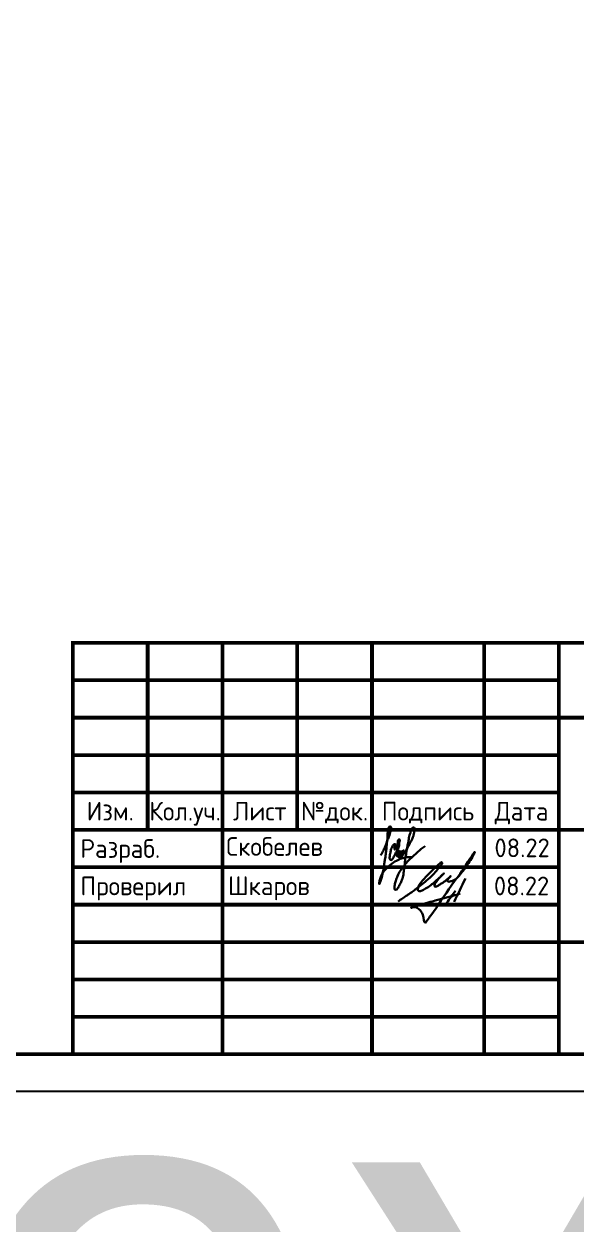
# Model space of a CAD drawing. Header units: metres. Extents: x 1981 to 7362, y 1229 to 3678.
# Drawn here: x 3684.3 to 3758.2, y 2326.5 to 2487 of the extents above; entities that cross this region are included whole.
import ezdxf
from ezdxf.enums import TextEntityAlignment as Align

# ---------------------------------------------------------------- set-up
doc = ezdxf.new("R2018")
doc.units = ezdxf.units.M
doc.layers.add('M-EQPM', color=50, linetype='Continuous', lineweight=18)
doc.layers.add('Основной', color=255, linetype='Continuous', lineweight=50)
doc.layers.add('Форматы', color=7, linetype='Continuous')
doc.styles.add('GOST-2.304_Type-B', font='GOST Common.ttf')
doc.styles.get("Standard").update_dxf_attribs({"font": 'GOST Common.ttf'})

# ---------------------------------------------------------------- blocks, each defined once
blk = doc.blocks.new('*U143')
at = {"style": 'GOST-2.304_Type-B'}
blk.add_attdef('РАЗРАБОТАЛ', text='', height=2.5, dxfattribs=at).set_placement((250.5, -264.22), align=Align.MIDDLE_LEFT)
at = {"style": 'GOST-2.304_Type-B', "flags": 8}
for tag, height, p in [('ДАТА', 2.5, (290.07, -264.4)), ('ЛИСТ', 3, (386.39, -271.92)), ('ЛИСТОВ', 3, (403.89, -271.92)), ('ФОРМАТ', 3, (380.97, -294.75))]:
    blk.add_attdef(tag, text='', height=height, dxfattribs=at).set_placement(p, align=Align.MIDDLE_CENTER)
at = {"style": 'GOST-2.304_Type-B'}
blk.add_attdef('ПРОВЕРИЛ', (250.75, -270.73), '', height=2.5, dxfattribs=at)
at = {"lineweight": 30, "flags": 104}
for tag, p in [('ТЕПЛОВЫЕ_СЕТИ', (330, -269.5)), ('ИМЯ_ЧЕРТЕЖА', (330, -284.5))]:
    blk.add_attdef(tag, text='', height=3, dxfattribs=at).set_placement(p, align=Align.MIDDLE_CENTER)
blk = doc.blocks.new('*U163')
blk.add_lwpolyline([(0, 0), (420, 0), (420, -297), (0, -297)], close=True)
at = {"const_width": 0.5}
blk.add_lwpolyline([(20, -5), (415, -5), (415, -292), (20, -292)], close=True, dxfattribs=at)
for points in [[(230, -292), (230, -237), (415, -237)], [(240, -237), (240, -262)], [(250, -237), (250, -292)], [(260, -237), (260, -262)], [(270, -237), (270, -292)], [(285, -237), (285, -292)], [(295, -237), (295, -292)], [(230, -242), (295, -242)], [(230, -247), (295, -247)], [(295, -247), (415, -247)], [(230, -252), (295, -252)], [(230, -257), (295, -257)], [(230, -262), (415, -262)], [(230, -267), (295, -267)], [(230, -272), (295, -272)], [(230, -277), (295, -277)], [(295, -277), (415, -277)], [(230, -282), (295, -282)], [(230, -287), (295, -287)]]:
    blk.add_lwpolyline(points, dxfattribs=at)
at = {"style": 'GOST-2.304_Type-B'}
for s, p in [('Изм.', (235, -259.5)), ('Кол.уч.', (245, -259.5)), ('Лист', (255, -259.5)), ('№док.', (265, -259.5)), ('Подпись', (277.5, -259.5)), ('Дата', (290, -259.5))]:
    blk.add_text(s, height=2.5, dxfattribs=at).set_placement(p, align=Align.MIDDLE_CENTER)
for s, p in [('Разраб.', (231, -264.5)), ('Проверил', (231, -269.5))]:
    blk.add_text(s, height=2.5, dxfattribs=at).set_placement(p, align=Align.MIDDLE_LEFT)
blk.add_attdef('РАЗРАБОТАЛ', text='', height=2.5, dxfattribs=at).set_placement((250.5, -264.22), align=Align.MIDDLE_LEFT)
at = {"style": 'GOST-2.304_Type-B', "flags": 8}
for tag, height, p in [('ДАТА', 2.5, (290.07, -264.4)), ('ЛИСТ', 3, (386.39, -271.92)), ('ЛИСТОВ', 3, (403.89, -271.92)), ('ФОРМАТ', 3, (380.97, -294.75))]:
    blk.add_attdef(tag, text='', height=height, dxfattribs=at).set_placement(p, align=Align.MIDDLE_CENTER)
at = {"style": 'GOST-2.304_Type-B'}
blk.add_attdef('ПРОВЕРИЛ', (250.75, -270.73), '', height=2.5, dxfattribs=at)
at = {"lineweight": 30, "flags": 104}
for tag, p in [('ТЕПЛОВЫЕ_СЕТИ', (330, -269.5)), ('ИМЯ_ЧЕРТЕЖА', (330, -284.5))]:
    blk.add_attdef(tag, text='', height=3, dxfattribs=at).set_placement(p, align=Align.MIDDLE_CENTER)
blk = doc.blocks.new('Skobelev')
at = {"color": 177, "lineweight": 30, "true_color": 0x293189}
for points in [[(-1.68, -0.45), (-1.4, 0.04), (-1.22, 0.44), (-1.09, 0.78), (-1, 1.03), (-0.84, 1.44), (-0.74, 1.72), (-0.66, 2.01), (-0.6, 2.25), (-0.63, 2.46), (-0.71, 2.49), (-0.8, 2.44), (-0.87, 2.29), (-0.92, 2.05), (-0.97, 1.72), (-0.98, 1.38), (-1, 1.03), (-1.06, 0.66), (-1.08, 0.32), (-1.14, -0.18), (-1.22, -0.78), (-1.3, -1.21), (-1.35, -1.71), (-1.46, -2.17), (-1.52, -2.5), (-1.59, -2.81), (-1.65, -3.01), (-1.72, -3.2), (-1.78, -3.36), (-1.81, -3.4), (-1.83, -3.37), (-1.82, -3.24), (-1.79, -3.08), (-1.71, -2.85), (-1.66, -2.67), (-1.56, -2.43), (-1.36, -2.11), (-1.14, -1.87), (-0.64, -1.39), (-0.06, -1.01), (0.2, -0.88), (0.45, -0.79), (0.8, -0.7), (1.15, -0.64), (1.5, -0.65)], [(-0.21, 0.42), (-0.23, 0.43), (-0.26, 0.38), (-0.27, 0.3), (-0.27, 0.19), (-0.26, 0.12), (-0.2, 0.17), (-0.17, 0.3), (-0.15, 0.42), (-0.16, 0.56), (-0.21, 0.69), (-0.34, 0.65), (-0.44, 0.53), (-0.55, 0.31), (-0.63, 0.09), (-0.66, -0.09), (-0.71, -0.29), (-0.74, -0.51), (-0.76, -0.67), (-0.75, -0.82), (-0.67, -0.93), (-0.57, -0.93), (-0.43, -0.79), (-0.32, -0.59), (-0.21, -0.35), (-0.02, -0.02), (0.06, 0.12), (0.11, 0.23), (0.19, 0.45), (0.2, 0.67), (0.23, 0.85), (0.29, 1.09), (0.2, 1.19), (0.17, 1.17), (0.11, 1.08), (0.08, 0.9), (0.05, 0.69), (0.04, 0.41), (0.01, -0.02), (0.01, -0.21), (0, -0.33), (-0.02, -0.56), (0.01, -0.45), (0.06, -0.41), (0.17, -0.34), (0.24, -0.24), (0.29, -0.12), (0.28, -0.02), (0.21, 0), (0.17, -0.14), (0.14, -0.26), (0.12, -0.4), (0.1, -0.5), (0.12, -0.6), (0.17, -0.68), (0.27, -0.69), (0.34, -0.56), (0.41, -0.42), (0.47, -0.3), (0.5, -0.17), (0.47, -0.07), (0.43, -0.07), (0.39, -0.1), (0.35, -0.2), (0.32, -0.32), (0.3, -0.46), (0.3, -0.55), (0.31, -0.64), (0.36, -0.67), (0.42, -0.65), (0.47, -0.6), (0.51, -0.51), (0.56, -0.41), (0.59, -0.31), (0.63, -0.2), (0.67, -0.11), (0.71, -0.01), (0.69, 0.04), (0.63, 0.03), (0.59, -0.04), (0.55, -0.13), (0.53, -0.2), (0.5, -0.3), (0.47, -0.4), (0.48, -0.47), (0.49, -0.54), (0.54, -0.55), (0.57, -0.48), (0.66, -0.35), (0.74, -0.17), (0.91, 0.06), (1.03, 0.25), (1.16, 0.48), (1.26, 0.66), (1.37, 0.87), (1.48, 1.07), (1.58, 1.31), (1.69, 1.6), (1.74, 1.88), (1.77, 2.12), (1.74, 2.38), (1.68, 2.4), (1.55, 2.32), (1.46, 2.17), (1.39, 1.94), (1.28, 1.6), (1.22, 1.32), (1.18, 1.03), (1.07, 0.58), (1.04, 0.34), (0.95, -0.07), (0.92, -0.36), (0.82, -0.98), (0.78, -1.51), (0.68, -2.13), (0.63, -2.56), (0.55, -2.82), (0.43, -3.16), (0.2, -3.59), (-0.03, -3.94), (-0.24, -3.97), (-0.27, -3.76), (-0.24, -3.49), (-0.14, -3.06), (0.06, -2.58), (0.34, -2), (0.65, -1.6), (1.06, -1.1), (1.63, -0.57), (2.11, -0.11), (2.86, 0.49)]]:
    blk.add_spline(points, degree=3, dxfattribs=at)
blk = doc.blocks.new('подпись')
at = {"lineweight": 30}
for points in [[(-0.82, -1.23), (-0.21, -0.8), (0.43, -0.36), (0.86, -0.08), (1.32, 0.25), (2, 0.77), (2.8, 1.4), (3.27, 1.83), (3.84, 2.36), (4.46, 3.07), (5.01, 3.73), (5.08, 3.95), (5.01, 4.03), (4.91, 4), (4.76, 3.88), (4.33, 3.49), (3.4, 2.58), (2.34, 1.43), (1.83, 0.48), (1.87, 0.23), (1.99, 0.16), (2.17, 0.16), (2.41, 0.25), (3.02, 0.6), (3.71, 1.09), (4.34, 1.62), (5.32, 2.55), (4.75, 1.98), (4.27, 1.36), (4.08, 1.05), (4.07, 0.85), (4.11, 0.78), (4.25, 0.78), (4.42, 0.84), (4.78, 1.05), (5.16, 1.3), (5.47, 1.51), (5.72, 1.73), (6.05, 1.99), (6.23, 2.18), (5.94, 1.88), (5.8, 1.63), (5.8, 1.5), (5.89, 1.44), (6.13, 1.46), (6.57, 1.6), (6.9, 1.79), (7.5, 2.39), (8.04, 3.08), (8.61, 3.92), (9.15, 4.76), (9.43, 5.33), (8, 3.26), (6.29, 0.88), (3.58, -3.07), (3.05, -3.8), (2.85, -4.05), (2.49, -2.98), (2.12, -2.39), (1.3, -1.96), (1.02, -2.03), (2.91, -1.44), (4.7, -0.96), (7.51, -0.15)], [(8.19, 1.85), (6.68, -1.27)], [(6.86, 0.23), (5.67, -1.43)]]:
    blk.add_spline(points, degree=3, dxfattribs=at)
blk = doc.blocks.new('Подпись Леха')
at = {"color": 18, "true_color": 0x000000}
blk.add_blockref('подпись', (2.7, 0.11), dxfattribs=at)
blk = doc.blocks.new('Подписи')
blk.add_blockref('Подпись Леха', (2009.44, 1828.93))
at = {"layer": 'M-EQPM', "lineweight": 50, "xscale": 1.307815025212856, "yscale": 1.307815025212856, "zscale": 1.307815025212856}
blk.add_blockref('Skobelev', (2011.19, 1834.6), dxfattribs=at)

msp = doc.modelspace()

# ---------------------------------------------------------------- block references
msp.add_blockref('Подписи', (1723.039, 541.826))
at = {"layer": 'Форматы'}
ref = msp.add_blockref('*U163', (3460.879, 2641.227), dxfattribs=at)
ref.add_attrib('ДАТА', '08.22', dxfattribs={"layer": '0', "height": 2.5, "style": 'GOST-2.304_Type-B'}).set_placement((3750.953, 2376.825), align=Align.MIDDLE_CENTER)
ref.add_attrib('РАЗРАБОТАЛ', 'Скобелев', dxfattribs={"layer": '0', "height": 2.5, "style": 'GOST-2.304_Type-B'}).set_placement((3711.379, 2377.002), align=Align.MIDDLE_LEFT)
ref.add_attrib('ПРОВЕРИЛ', 'Шкаров', (3711.628, 2370.497), dxfattribs={"layer": '0', "height": 2.5, "style": 'GOST-2.304_Type-B'})
ref = msp.add_blockref('*U143', (3013.291, 2620.512), dxfattribs=at)
lines = msp.add_mtext('План теплотрассы М1:500;\\PРазрез 1-1 М1:20; К1 (М1:50)', dxfattribs={"layer": '0', "insert": (3343.291, 2336.012), "char_height": 70, "attachment_point": 1})
ref.add_attrib('ИМЯ_ЧЕРТЕЖА', '', (3343.291, 2336.012), dxfattribs={"flags": 104}).embed_mtext(lines)
lines = msp.add_mtext('Тепломеханические решения тепловых сетей', dxfattribs={"layer": '0', "insert": (3343.291, 2351.012), "char_height": 70, "attachment_point": 1})
ref.add_attrib('ТЕПЛОВЫЕ_СЕТИ', '', (3343.291, 2351.012), dxfattribs={"flags": 104}).embed_mtext(lines)

# ---------------------------------------------------------------- texts
at = {"layer": 'Основной', "insert": (3750.879, 2371.727), "char_height": 2.5, "attachment_point": 5}
msp.add_mtext_dynamic_manual_height_columns('08.22', width=10, gutter_width=12.5, heights=[0], dxfattribs=at)

doc.saveas('drawing.dxf')
